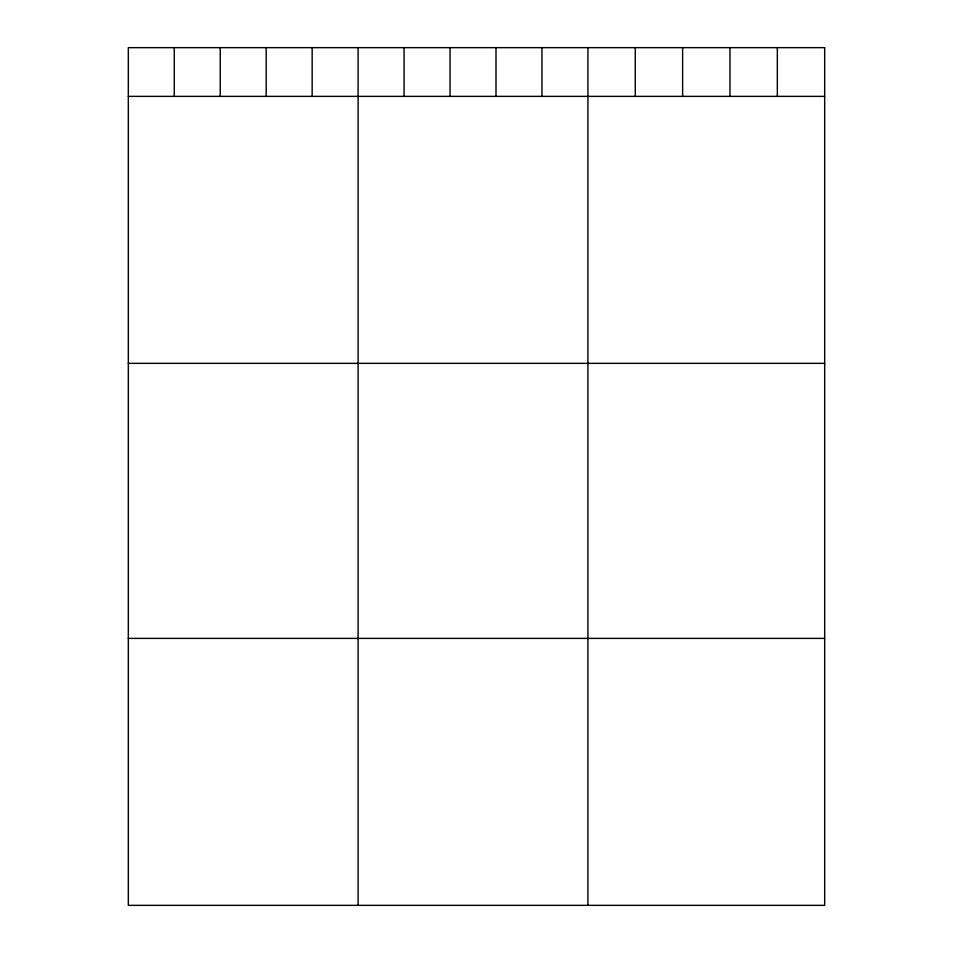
<?xml version="1.0" encoding="UTF-8"?>
<svg xmlns="http://www.w3.org/2000/svg" width="953" height="953" viewBox="0 0 953 953"><rect width="100%" height="100%" fill="white"/><g stroke="black" fill="none" stroke-linecap="round" stroke-linejoin="round"><path stroke-width="1.43" d="M128.321 96.372L824.679 96.372M128.321 363.343L824.679 363.343M128.321 638.391L824.679 638.391M777.326 47.65L777.326 96.372M729.974 47.65L729.974 96.372M682.622 47.65L682.622 96.372M635.27 47.65L635.27 96.372M587.918 47.65L587.918 905.35M541.959 47.65L541.959 96.372M496.001 47.65L496.001 96.372M450.042 47.65L450.042 96.372M404.084 47.65L404.084 96.372M358.114 47.65L358.114 905.35M312.155 47.65L312.155 96.372M266.197 47.65L266.197 96.372M220.238 47.65L220.238 96.372M174.28 47.65L174.28 96.372M824.679 47.65L128.321 47.65L128.321 905.35L824.679 905.35L824.679 47.65"/></g></svg>
